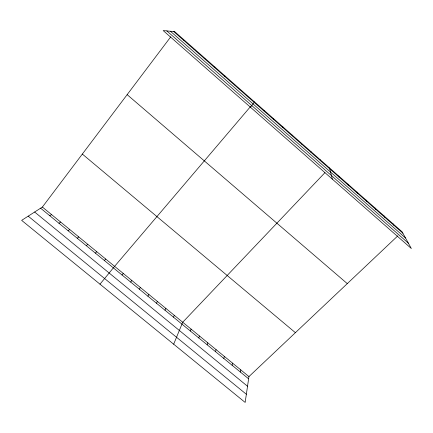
<?xml version="1.0" encoding="UTF-8"?>
<svg xmlns="http://www.w3.org/2000/svg" width="433" height="433" viewBox="0 0 433 433"><rect width="100%" height="100%" fill="white"/><g stroke="black" fill="none" stroke-linecap="round" stroke-linejoin="round"><path stroke-width="0.65" d="M292.248 135.875L292.286 135.161M397.84 235.833L248.943 376.586L245.159 402.43L21.65 220.365L42.38 207.055L170.754 36.832M240.385 372.055L240.764 369.874M282.781 127.551L282.895 126.901M232.126 365.279L232.559 363.141M223.834 358.481L224.326 356.381M215.515 351.661L216.062 349.599M207.169 344.809L207.77 342.795M273.283 119.189L273.467 118.599M198.79 337.94L199.451 335.965M190.379 331.045L191.099 329.112M173.676 344.197L182.721 322.239L324.934 172.67M173.476 317.178L174.315 315.338M164.978 310.212L165.877 308.41M263.74 110.794L264.006 110.269M156.454 303.219L157.406 301.46M147.897 296.199L148.909 294.483M139.307 289.152L140.384 287.485M130.69 282.083L131.821 280.46M250.534 107.297L254.496 101.907M122.041 274.993L123.232 273.412M99.985 284.172L114.615 266.338L250.593 106.491M104.38 260.509L105.701 259.026M95.374 253.121L96.754 251.681M86.329 245.7L87.775 244.315M244.25 93.642L244.667 93.252M77.253 238.258L78.763 236.916M68.138 230.784L69.718 229.49M58.996 223.282L60.642 222.042M49.817 215.753L51.527 214.562M234.296 84.884L234.789 84.559M224.305 76.089L224.873 75.835M214.265 67.261L214.92 67.072M204.187 58.39L204.917 58.271M194.065 49.481L194.877 49.432M183.895 40.54L184.794 40.556M28.205 216.154L246.355 394.274M42.38 207.055L248.943 376.586M40.599 208.197L248.618 378.81M34.64 212.024L247.524 386.252M82.34 154.072L295.393 332.674M127.15 94.654L347.288 283.62M173.687 31.555L402.89 233.235M170.402 31.246L405.537 238.02M166.829 30.911L408.411 243.216M393.148 223.926L393.868 225.295M384.158 216.018L384.813 217.328M375.135 208.078L375.725 209.328M366.074 200.1L366.594 201.296M356.981 192.095L357.431 193.237M347.851 184.063L348.229 185.14M338.682 175.993L338.996 177.01M329.475 167.89L332.338 179.138M320.236 159.761L320.409 160.654M310.959 151.593L311.056 152.427M301.639 143.393L301.671 144.167M174.667 31.647L163.165 30.57L411.35 248.526L402.1 231.807L174.667 31.647"/></g></svg>
